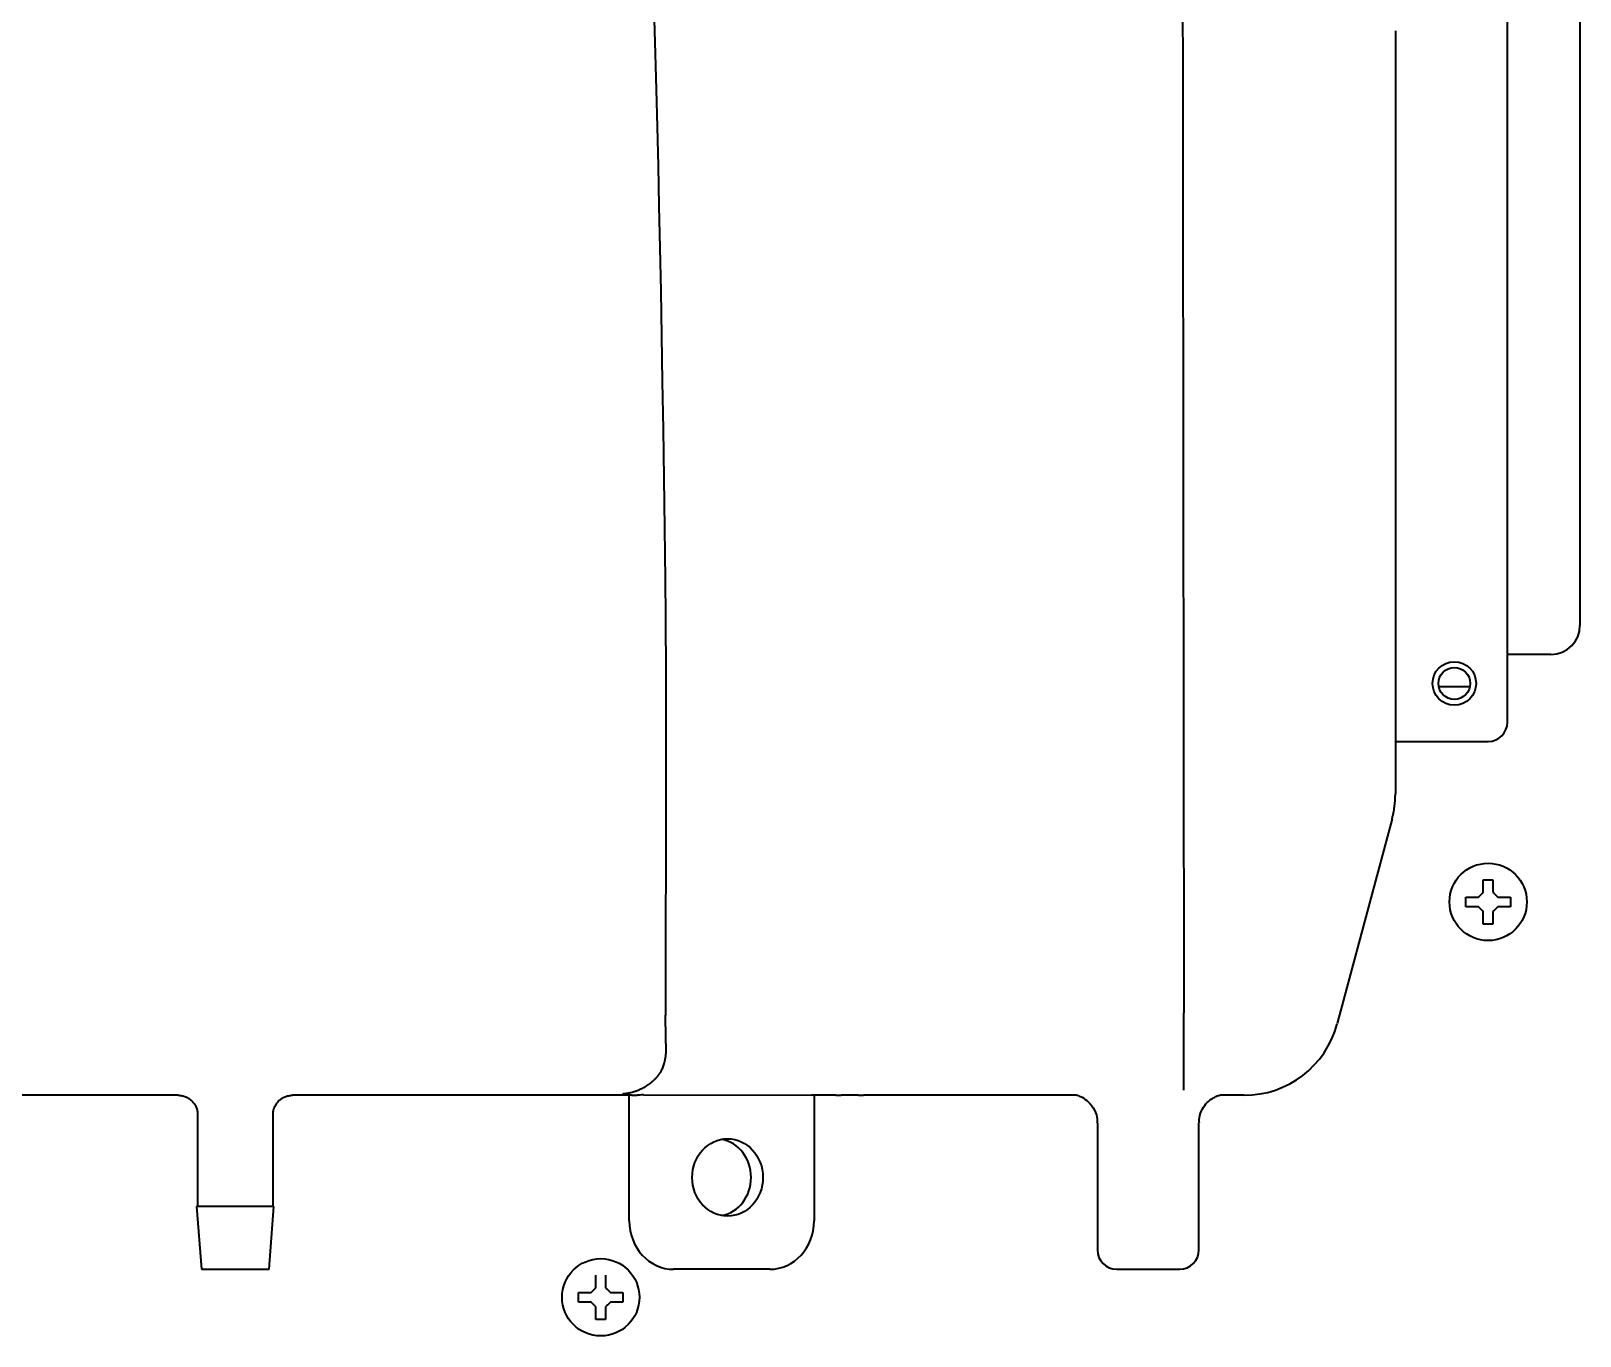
# Model space of a CAD drawing. Extents: x 6327 to 10269, y -393 to 3204.
# Drawn here: x 8597.3 to 8757.6, y 2503.8 to 2638.8 of the extents above; entities that cross this region are included whole.
import ezdxf

# ---------------------------------------------------------------- set-up
doc = ezdxf.new("R2010")
doc.units = 0
doc.header["$LTSCALE"] = 5
doc.layers.add('1', color=7, linetype='CONTINUOUS', true_color=0xffffff)

msp = doc.modelspace()

# ---------------------------------------------------------------- linework, layer by layer
at = {"layer": '1', "color": 7, "linetype": 'Continuous', "lineweight": 35}
for p, q in [((8750.07, 2567.33), (8750.07, 2742.45)), ((8757.57, 2641.33), (8757.57, 2577.33)), ((8738.47, 2638.82), (8738.47, 2559.92)), ((8754.57, 2574.33), (8750.07, 2574.33)), ((8742.95, 2571.03), (8746.19, 2571.03)), ((8738.47, 2565.33), (8748.07, 2565.33)), ((8738.13, 2557.31), (8736.41, 2550.9)), ((8736.41, 2550.9), (8732.46, 2536.14)), ((8745.77, 2548.73), (8745.77, 2549.23)), ((8745.77, 2548.23), (8745.77, 2548.73)), ((8750.37, 2549.23), (8750.37, 2548.73)), ((8750.37, 2548.73), (8750.37, 2548.23)), ((8598.56, 2528.73), (8596.02, 2528.73)), ((8606.07, 2528.74), (8606.07, 2528.73)), ((8612.57, 2528.73), (8606.07, 2528.73)), ((8630.87, 2528.73), (8624.37, 2528.73)), ((8640.93, 2528.73), (8638.39, 2528.73)), ((8655.09, 2528.73), (8648.44, 2528.73)), ((8659.45, 2528.73), (8657.96, 2528.73)), ((8659.19, 2528.73), (8659.19, 2515.73)), ((8659.45, 2528.73), (8660.04, 2528.75)), ((8660.7, 2528.76), (8678.07, 2528.74)), ((8678.37, 2515.73), (8678.37, 2528.74)), ((8680.59, 2528.73), (8678.37, 2528.73)), ((8684.78, 2528.73), (8683.46, 2528.73)), ((8695.66, 2528.73), (8691.71, 2528.73)), ((8705.42, 2528.73), (8702.59, 2528.73)), ((8722.8, 2528.73), (8720.41, 2528.73)), ((8614.57, 2526.73), (8614.57, 2517.23)), ((8622.37, 2517.23), (8622.37, 2526.73)), ((8707.65, 2525.88), (8707.65, 2512.73)), ((8718.15, 2512.73), (8718.15, 2525.88)), ((8618.47, 2517.23), (8614.47, 2517.23)), ((8614.47, 2517.23), (8614.97, 2510.73)), ((8622.47, 2517.23), (8618.47, 2517.23)), ((8621.97, 2510.73), (8622.47, 2517.23)), ((8659.23, 2515.73), (8659.19, 2515.73)), ((8614.97, 2510.73), (8621.97, 2510.73)), ((8664.61, 2510.73), (8663.8, 2510.73)), ((8673.76, 2510.73), (8664.61, 2510.73)), ((8709.65, 2510.73), (8716.15, 2510.73)), ((8653.97, 2507.83), (8653.97, 2508.33)), ((8653.97, 2507.33), (8653.97, 2507.83)), ((8658.57, 2508.33), (8658.57, 2507.83)), ((8658.57, 2507.83), (8658.57, 2507.33))]:
    msp.add_line(p, q, dxfattribs=at)
for centre, radius in [((8744.57, 2571.33), 2.25), ((8744.57, 2571.33), 1.65), ((8748.07, 2548.73), 4), ((8656.27, 2507.83), 4)]:
    msp.add_circle(centre, radius, dxfattribs=at)
for centre, radius, start, end in [((8754.57, 2577.33), 3, 270, 0), ((8748.07, 2567.33), 2, 270, 0), ((8709.65, 2512.73), 2, 180, 270), ((8716.15, 2512.73), 2, 270, 0)]:
    msp.add_arc(centre, radius, start, end, dxfattribs=at)
for centre, major_axis, ratio, start_param, end_param in [((8659.47, 2490.34), (-0.07, -182.94), 0.021861, 2.096015, 3.159067), ((8673.12, 3847.24), (-6.5, -2718.37), 0.002943, 5.199343, 5.215314), ((8733.48, 2559.25), (-0.44, -10.02), 0.496953, 1.654986, 1.659584), ((8722.8, 2538.73), (6.09, -7.94), 0.999758, 5.628804, 6.937567), ((8660.49, 2528.75), (-0.5, -0.003), 0.017454, 4.296121, 5.866917), ((8677.87, 2528.74), (-0.5, -0.003), 0.017454, 3.141082, 4.296121), ((8668.17, 2520.23), (0, 4), 0.914651, 3.308194, 6.116583), ((8663.8, 2515.73), (0, 5), 0.914651, 1.570796, 3.141593), ((8673.76, 2515.73), (0, -5), 0.914651, 0, 1.570796)]:
    msp.add_ellipse(centre, major_axis=major_axis, ratio=ratio, start_param=start_param, end_param=end_param, dxfattribs=at)
msp.add_ellipse((8669.39, 2520.23), major_axis=(0, -4), ratio=0.914651, dxfattribs=at)
for points, degree in [([(8716.43, 2669.74), (8716.59, 2537.25)], 1), ([(8747.07, 2549.23), (8747.1, 2549.25), (8747.14, 2549.3), (8747.22, 2549.37), (8747.29, 2549.44), (8747.36, 2549.51), (8747.43, 2549.58), (8747.5, 2549.65), (8747.55, 2549.7), (8747.57, 2549.73)], 3), ([(8747.57, 2549.73), (8747.57, 2549.78), (8747.57, 2549.89), (8747.57, 2550.05), (8747.57, 2550.21), (8747.57, 2550.36), (8747.57, 2550.52), (8747.57, 2550.67), (8747.57, 2550.84), (8747.57, 2550.96), (8747.57, 2551.03)], 3), ([(8747.57, 2551.03), (8747.74, 2551.03), (8748.07, 2551.03), (8748.41, 2551.03), (8748.57, 2551.03)], 3), ([(8748.57, 2549.73), (8748.6, 2549.7), (8748.65, 2549.65), (8748.72, 2549.58), (8748.8, 2549.5), (8748.87, 2549.43), (8748.93, 2549.36), (8749, 2549.3), (8749.05, 2549.25), (8749.07, 2549.23)], 3), ([(8747.07, 2548.23), (8747.02, 2548.23), (8746.91, 2548.23), (8746.75, 2548.23), (8746.59, 2548.23), (8746.43, 2548.23), (8746.28, 2548.23), (8746.13, 2548.23), (8745.96, 2548.23), (8745.84, 2548.23), (8745.77, 2548.23)], 3), ([(8747.57, 2547.73), (8747.55, 2547.75), (8747.5, 2547.8), (8747.42, 2547.88), (8747.35, 2547.95), (8747.28, 2548.02), (8747.21, 2548.09), (8747.14, 2548.16), (8747.1, 2548.2), (8747.07, 2548.23)], 3), ([(8749.07, 2548.23), (8749.05, 2548.2), (8749, 2548.15), (8748.93, 2548.08), (8748.86, 2548.01), (8748.79, 2547.94), (8748.72, 2547.87), (8748.64, 2547.8), (8748.6, 2547.75), (8748.57, 2547.73)], 3), ([(8749.07, 2549.23), (8749.13, 2549.23), (8749.24, 2549.23), (8749.4, 2549.23), (8749.56, 2549.23), (8749.71, 2549.23), (8749.86, 2549.23), (8750.02, 2549.23), (8750.19, 2549.23), (8750.31, 2549.23), (8750.37, 2549.23)], 3), ([(8748.57, 2546.43), (8748.41, 2546.43), (8748.07, 2546.43), (8747.74, 2546.43), (8747.57, 2546.43)], 3), ([(8748.57, 2547.73), (8748.57, 2547.67), (8748.57, 2547.56), (8748.57, 2547.4), (8748.57, 2547.24), (8748.57, 2547.09), (8748.57, 2546.94), (8748.57, 2546.78), (8748.57, 2546.61), (8748.57, 2546.49), (8748.57, 2546.43)], 3), ([(8716.59, 2529.25), (8716.59, 2529.25), (8716.59, 2529.29), (8716.59, 2529.41), (8716.59, 2529.61), (8716.59, 2529.88), (8716.59, 2530.23), (8716.59, 2530.63), (8716.59, 2531.1), (8716.59, 2531.63), (8716.59, 2532.21), (8716.59, 2532.84), (8716.59, 2533.51), (8716.59, 2534.21), (8716.59, 2534.94), (8716.59, 2535.7), (8716.59, 2536.47), (8716.59, 2536.99), (8716.59, 2537.25)], 3), ([(8657.96, 2528.73), (8656.57, 2528.72), (8655.09, 2528.73)], 2), ([(8683.46, 2528.72), (8681.97, 2528.73), (8680.59, 2528.72)], 2), ([(8655.77, 2508.83), (8655.77, 2508.88), (8655.77, 2508.99), (8655.77, 2509.15), (8655.77, 2509.31), (8655.77, 2509.46), (8655.77, 2509.62), (8655.77, 2509.77), (8655.77, 2509.94), (8655.77, 2510.06), (8655.77, 2510.13)], 3), ([(8655.27, 2508.33), (8655.3, 2508.35), (8655.34, 2508.4), (8655.42, 2508.47), (8655.49, 2508.54), (8655.56, 2508.61), (8655.63, 2508.68), (8655.7, 2508.75), (8655.75, 2508.8), (8655.77, 2508.83)], 3), ([(8656.77, 2508.83), (8656.8, 2508.8), (8656.85, 2508.75), (8656.92, 2508.68), (8657, 2508.6), (8657.07, 2508.53), (8657.13, 2508.46), (8657.2, 2508.4), (8657.25, 2508.35), (8657.27, 2508.33)], 3), ([(8657.27, 2508.33), (8657.33, 2508.33), (8657.44, 2508.33), (8657.6, 2508.33), (8657.76, 2508.33), (8657.91, 2508.33), (8658.06, 2508.33), (8658.22, 2508.33), (8658.39, 2508.33), (8658.51, 2508.33), (8658.57, 2508.33)], 3), ([(8655.27, 2507.33), (8655.22, 2507.33), (8655.11, 2507.33), (8654.95, 2507.33), (8654.79, 2507.33), (8654.63, 2507.33), (8654.48, 2507.33), (8654.33, 2507.33), (8654.16, 2507.33), (8654.04, 2507.33), (8653.97, 2507.33)], 3), ([(8655.77, 2506.83), (8655.75, 2506.85), (8655.7, 2506.9), (8655.62, 2506.98), (8655.55, 2507.05), (8655.48, 2507.12), (8655.41, 2507.19), (8655.34, 2507.26), (8655.3, 2507.3), (8655.27, 2507.33)], 3), ([(8657.27, 2507.33), (8657.25, 2507.3), (8657.2, 2507.25), (8657.13, 2507.18), (8657.06, 2507.11), (8656.99, 2507.04), (8656.92, 2506.97), (8656.84, 2506.9), (8656.8, 2506.85), (8656.77, 2506.83)], 3), ([(8656.77, 2506.83), (8656.77, 2506.77), (8656.77, 2506.66), (8656.77, 2506.5), (8656.77, 2506.34), (8656.77, 2506.19), (8656.77, 2506.04), (8656.77, 2505.88), (8656.77, 2505.71), (8656.77, 2505.59), (8656.77, 2505.53)], 3), ([(8656.77, 2505.53), (8656.61, 2505.53), (8656.27, 2505.53), (8655.94, 2505.53), (8655.77, 2505.53)], 3)]:
    msp.add_open_spline(points, degree=degree, dxfattribs=at)
for points, knots in [([(8663.01, 2575.23), (8663.01, 2576.37), (8663.01, 2577.51), (8662.99, 2579.79), (8662.98, 2580.93), (8662.97, 2582.07)], [0, 0, 0, 0, 0.5, 0.5, 1, 1, 1, 1]), ([(8738.13, 2557.31), (8738.14, 2557.34), (8738.15, 2557.36), (8738.16, 2557.42), (8738.18, 2557.5), (8738.22, 2557.68), (8738.26, 2557.84), (8738.32, 2558.16), (8738.36, 2558.37), (8738.44, 2559.01), (8738.47, 2559.44), (8738.47, 2559.88)], [0, 0, 0, 0, 0.03125, 0.03125, 0.0625, 0.125, 0.25, 0.25, 0.5, 0.5, 1, 1, 1, 1]), ([(8748.57, 2551.03), (8748.57, 2550.82), (8748.57, 2550.61), (8748.57, 2550.29), (8748.57, 2550.18), (8748.57, 2549.95), (8748.57, 2549.84), (8748.57, 2549.73)], [0, 0, 0, 0, 0.5, 0.5, 0.75, 0.75, 1, 1, 1, 1]), ([(8745.77, 2549.23), (8745.98, 2549.23), (8746.19, 2549.23), (8746.51, 2549.23), (8746.62, 2549.23), (8746.84, 2549.23), (8746.96, 2549.23), (8747.07, 2549.23)], [0, 0, 0, 0, 0.5, 0.5, 0.75, 0.75, 1, 1, 1, 1]), ([(8750.37, 2548.23), (8750.17, 2548.23), (8749.96, 2548.23), (8749.64, 2548.23), (8749.53, 2548.23), (8749.3, 2548.23), (8749.19, 2548.23), (8749.07, 2548.23)], [0, 0, 0, 0, 0.5, 0.5, 0.75, 0.75, 1, 1, 1, 1]), ([(8747.57, 2546.43), (8747.57, 2546.63), (8747.57, 2546.84), (8747.57, 2547.16), (8747.57, 2547.27), (8747.57, 2547.5), (8747.57, 2547.61), (8747.57, 2547.73)], [0, 0, 0, 0, 0.5, 0.5, 0.75, 0.75, 1, 1, 1, 1]), ([(8663.03, 2534.06), (8663.02, 2534.1), (8663.02, 2534.16), (8663.02, 2534.27), (8663.02, 2534.37), (8663.01, 2534.47), (8663.01, 2534.57), (8663.01, 2534.68), (8663.01, 2534.78), (8663, 2534.88), (8663, 2534.98), (8663, 2535.08), (8663, 2535.19), (8662.99, 2535.29), (8662.99, 2535.39), (8662.99, 2535.49), (8662.99, 2535.6), (8662.99, 2535.7), (8662.99, 2535.8), (8662.98, 2535.9), (8662.98, 2536.01), (8662.98, 2536.11), (8662.98, 2536.21), (8662.98, 2536.31), (8662.98, 2536.42), (8662.98, 2536.52), (8662.98, 2536.62), (8662.98, 2536.72), (8662.98, 2536.82), (8662.98, 2536.93), (8662.98, 2537), (8662.98, 2537.03)], [0, 0, 0, 0, 0.034473, 0.068944, 0.103415, 0.137885, 0.172354, 0.206823, 0.241292, 0.275761, 0.310231, 0.344701, 0.379171, 0.413643, 0.448115, 0.482589, 0.517065, 0.551542, 0.586021, 0.620502, 0.654986, 0.689472, 0.723961, 0.758454, 0.792949, 0.827448, 0.86195, 0.896456, 0.930967, 0.965481, 1, 1, 1, 1]), ([(8661.95, 2530.47), (8661.96, 2530.48), (8661.99, 2530.51), (8662.02, 2530.54), (8662.06, 2530.58), (8662.09, 2530.62), (8662.13, 2530.66), (8662.16, 2530.7), (8662.19, 2530.74), (8662.23, 2530.78), (8662.26, 2530.82), (8662.29, 2530.87), (8662.32, 2530.91), (8662.35, 2530.95), (8662.38, 2531), (8662.41, 2531.04), (8662.44, 2531.09), (8662.49, 2531.19), (8662.58, 2531.34), (8662.68, 2531.55), (8662.76, 2531.76), (8662.81, 2531.91), (8662.84, 2532), (8662.84, 2532.03), (8662.85, 2532.06), (8662.86, 2532.1), (8662.87, 2532.13), (8662.88, 2532.16), (8662.89, 2532.19), (8662.89, 2532.22), (8662.9, 2532.25), (8662.91, 2532.28), (8662.92, 2532.31), (8662.92, 2532.34), (8662.93, 2532.37), (8662.94, 2532.4), (8662.94, 2532.44), (8662.95, 2532.47), (8662.95, 2532.5), (8662.96, 2532.53), (8662.97, 2532.56), (8662.97, 2532.59), (8662.98, 2532.62), (8662.98, 2532.66), (8662.99, 2532.69), (8662.99, 2532.72), (8663, 2532.75), (8663, 2532.78), (8663, 2532.81), (8663.01, 2532.85), (8663.01, 2532.88), (8663.01, 2532.91), (8663.02, 2532.94), (8663.02, 2532.97), (8663.02, 2533), (8663.03, 2533.04), (8663.03, 2533.07), (8663.03, 2533.1), (8663.03, 2533.13), (8663.04, 2533.16), (8663.04, 2533.2), (8663.04, 2533.23), (8663.04, 2533.26), (8663.04, 2533.29), (8663.04, 2533.32), (8663.04, 2533.36), (8663.05, 2533.39), (8663.05, 2533.42), (8663.05, 2533.45), (8663.05, 2533.48), (8663.05, 2533.52), (8663.05, 2533.55), (8663.05, 2533.58), (8663.05, 2533.61), (8663.05, 2533.64), (8663.05, 2533.68), (8663.04, 2533.71), (8663.04, 2533.74), (8663.04, 2533.77), (8663.04, 2533.81), (8663.04, 2533.84), (8663.04, 2533.87), (8663.04, 2533.9), (8663.03, 2533.93), (8663.03, 2533.97), (8663.03, 2534), (8663.03, 2534.03), (8663.03, 2534.05), (8663.03, 2534.06)], [0, 0, 0, 0, 0.014888, 0.029765, 0.04463, 0.059483, 0.074324, 0.089151, 0.103965, 0.118764, 0.133549, 0.148318, 0.163072, 0.177809, 0.19253, 0.207234, 0.221919, 0.236587, 0.302543, 0.365556, 0.425649, 0.482864, 0.491093, 0.499306, 0.507503, 0.515686, 0.523853, 0.532006, 0.540143, 0.548266, 0.556374, 0.564467, 0.572546, 0.580611, 0.588662, 0.596699, 0.604722, 0.612731, 0.620727, 0.628709, 0.636678, 0.644635, 0.652578, 0.660509, 0.668427, 0.676332, 0.684226, 0.692108, 0.699977, 0.707836, 0.715682, 0.723518, 0.731342, 0.739156, 0.746959, 0.754752, 0.762534, 0.770306, 0.778069, 0.785822, 0.793566, 0.8013, 0.809026, 0.816743, 0.824451, 0.832152, 0.839844, 0.847529, 0.855206, 0.862876, 0.870539, 0.878196, 0.885845, 0.893489, 0.901127, 0.908759, 0.916386, 0.924007, 0.931624, 0.939236, 0.946844, 0.954447, 0.962047, 0.969643, 0.977237, 0.984827, 0.992415, 1, 1, 1, 1]), ([(8658.51, 2528.89), (8658.52, 2528.89), (8658.54, 2528.89), (8658.57, 2528.89), (8658.61, 2528.9), (8658.64, 2528.9), (8658.67, 2528.9), (8658.7, 2528.9), (8658.74, 2528.91), (8658.77, 2528.91), (8658.8, 2528.91), (8658.83, 2528.92), (8658.86, 2528.92), (8658.89, 2528.93), (8658.92, 2528.93), (8658.94, 2528.93), (8658.97, 2528.94), (8659, 2528.94), (8659.03, 2528.95), (8659.05, 2528.95), (8659.08, 2528.95), (8659.1, 2528.96), (8659.13, 2528.96), (8659.15, 2528.97), (8659.18, 2528.97), (8659.2, 2528.98), (8659.23, 2528.98), (8659.25, 2528.99), (8659.27, 2528.99), (8659.29, 2529), (8659.31, 2529), (8659.34, 2529.01), (8659.36, 2529.01), (8659.38, 2529.02), (8659.47, 2529.04), (8659.62, 2529.08), (8659.84, 2529.14), (8660.04, 2529.22), (8660.26, 2529.3), (8660.49, 2529.41), (8660.74, 2529.54), (8660.98, 2529.68), (8661.14, 2529.79), (8661.25, 2529.87), (8661.31, 2529.91), (8661.36, 2529.95), (8661.42, 2529.99), (8661.47, 2530.04), (8661.52, 2530.08), (8661.57, 2530.12), (8661.62, 2530.16), (8661.67, 2530.21), (8661.72, 2530.25), (8661.77, 2530.29), (8661.81, 2530.34), (8661.86, 2530.38), (8661.91, 2530.42), (8661.93, 2530.45), (8661.95, 2530.47)], [0, 0, 0, 0, 0.009635, 0.019144, 0.028529, 0.037788, 0.046923, 0.055933, 0.064817, 0.073577, 0.082211, 0.090721, 0.099106, 0.107365, 0.1155, 0.123509, 0.131394, 0.139153, 0.146788, 0.154297, 0.161682, 0.168941, 0.176076, 0.183085, 0.18997, 0.19673, 0.203364, 0.209874, 0.216258, 0.222517, 0.228652, 0.234661, 0.240546, 0.246305, 0.25194, 0.317238, 0.378821, 0.436688, 0.49084, 0.566566, 0.638712, 0.707282, 0.77228, 0.788869, 0.805256, 0.821442, 0.837426, 0.85321, 0.868792, 0.884173, 0.899353, 0.914332, 0.929111, 0.943689, 0.958067, 0.972244, 0.986222, 1, 1, 1, 1]), ([(8606.07, 2528.73), (8606.06, 2528.73), (8606.03, 2528.73), (8605.99, 2528.73), (8605.94, 2528.73), (8605.9, 2528.73), (8605.86, 2528.73), (8605.81, 2528.73), (8605.77, 2528.73), (8605.73, 2528.73), (8605.68, 2528.73), (8605.64, 2528.73), (8605.6, 2528.73), (8605.55, 2528.73), (8605.51, 2528.73), (8605.47, 2528.73), (8605.42, 2528.73), (8605.38, 2528.73), (8605.34, 2528.73), (8605.29, 2528.73), (8605.25, 2528.73), (8605.21, 2528.73), (8605.16, 2528.73), (8605.12, 2528.73), (8605.08, 2528.73), (8605.03, 2528.73), (8604.99, 2528.73), (8604.95, 2528.73), (8604.9, 2528.73), (8604.86, 2528.73), (8604.82, 2528.73), (8604.77, 2528.73), (8604.73, 2528.73), (8604.69, 2528.73), (8604.64, 2528.73), (8604.6, 2528.73), (8604.56, 2528.73), (8604.52, 2528.73), (8604.47, 2528.73), (8604.43, 2528.73), (8604.39, 2528.73), (8604.34, 2528.73), (8604.3, 2528.73), (8604.26, 2528.73), (8604.21, 2528.73), (8604.17, 2528.73), (8604.13, 2528.73), (8604.09, 2528.73), (8604.04, 2528.73), (8604, 2528.73), (8603.96, 2528.73), (8603.92, 2528.73), (8603.87, 2528.73), (8603.83, 2528.73), (8603.79, 2528.73), (8603.75, 2528.73), (8603.7, 2528.73), (8603.66, 2528.73), (8603.62, 2528.73), (8603.58, 2528.73), (8603.53, 2528.73), (8603.49, 2528.73), (8603.45, 2528.73), (8603.41, 2528.73), (8603.37, 2528.73), (8603.32, 2528.73), (8603.28, 2528.73), (8603.24, 2528.73), (8603.2, 2528.73), (8603.16, 2528.73), (8603.12, 2528.73), (8603.07, 2528.73), (8603.03, 2528.73), (8602.99, 2528.73), (8602.95, 2528.73), (8602.91, 2528.73), (8602.87, 2528.73), (8602.83, 2528.73), (8602.79, 2528.73), (8602.75, 2528.73), (8602.7, 2528.73), (8602.66, 2528.73), (8602.62, 2528.73), (8602.58, 2528.73), (8602.54, 2528.73), (8602.5, 2528.73), (8602.46, 2528.73), (8602.42, 2528.73), (8602.38, 2528.73), (8602.34, 2528.73), (8602.3, 2528.73), (8602.26, 2528.73), (8602.22, 2528.73), (8602.18, 2528.73), (8602.14, 2528.73), (8602.1, 2528.73), (8602.06, 2528.73), (8602.02, 2528.73), (8601.99, 2528.73), (8601.95, 2528.73), (8601.91, 2528.73), (8601.87, 2528.73), (8601.83, 2528.73), (8601.79, 2528.73), (8601.75, 2528.73), (8601.71, 2528.73), (8601.68, 2528.73), (8601.64, 2528.73), (8601.52, 2528.73), (8601.32, 2528.73), (8601.06, 2528.73), (8600.79, 2528.73), (8600.53, 2528.73), (8600.28, 2528.73), (8600.03, 2528.73), (8599.86, 2528.73), (8599.76, 2528.73), (8599.72, 2528.73), (8599.68, 2528.73), (8599.65, 2528.73), (8599.61, 2528.73), (8599.57, 2528.73), (8599.53, 2528.73), (8599.49, 2528.73), (8599.45, 2528.73), (8599.42, 2528.73), (8599.38, 2528.73), (8599.34, 2528.73), (8599.3, 2528.73), (8599.27, 2528.73), (8599.23, 2528.73), (8599.19, 2528.73), (8599.15, 2528.73), (8599.12, 2528.73), (8599.08, 2528.73), (8599.05, 2528.73), (8599.01, 2528.73), (8598.97, 2528.73), (8598.94, 2528.73), (8598.91, 2528.73), (8598.87, 2528.73), (8598.84, 2528.73), (8598.8, 2528.73), (8598.77, 2528.73), (8598.74, 2528.73), (8598.71, 2528.73), (8598.68, 2528.73), (8598.65, 2528.73), (8598.62, 2528.73), (8598.59, 2528.73), (8598.57, 2528.73), (8598.56, 2528.73)], [0, 0, 0, 0, 0.004433, 0.008867, 0.013303, 0.01774, 0.022178, 0.026617, 0.031058, 0.035501, 0.039945, 0.04439, 0.048837, 0.053286, 0.057736, 0.062188, 0.066641, 0.071097, 0.075553, 0.080012, 0.084472, 0.088934, 0.093398, 0.097863, 0.10233, 0.1068, 0.111271, 0.115743, 0.120218, 0.124695, 0.129174, 0.133654, 0.138137, 0.142621, 0.147108, 0.151597, 0.156087, 0.16058, 0.165075, 0.169572, 0.174071, 0.178572, 0.183076, 0.187582, 0.192089, 0.196599, 0.201112, 0.205626, 0.210143, 0.214662, 0.219183, 0.223707, 0.228233, 0.232761, 0.237292, 0.241825, 0.246361, 0.250898, 0.255439, 0.259982, 0.264527, 0.269075, 0.273625, 0.278178, 0.282733, 0.287291, 0.291851, 0.296414, 0.30098, 0.305548, 0.310119, 0.314692, 0.319268, 0.323847, 0.328429, 0.333013, 0.3376, 0.34219, 0.346782, 0.351378, 0.355976, 0.360577, 0.365181, 0.369788, 0.374397, 0.37901, 0.383625, 0.388244, 0.392866, 0.39749, 0.402118, 0.406748, 0.411382, 0.416019, 0.420659, 0.425302, 0.429949, 0.434598, 0.439251, 0.443907, 0.448567, 0.453229, 0.457896, 0.462565, 0.467238, 0.471915, 0.476594, 0.481278, 0.485965, 0.519989, 0.554711, 0.590124, 0.626216, 0.662979, 0.700405, 0.738488, 0.744857, 0.751297, 0.757805, 0.764382, 0.771028, 0.777742, 0.784523, 0.791371, 0.798286, 0.805267, 0.812313, 0.819424, 0.8266, 0.833839, 0.841143, 0.84851, 0.855939, 0.863431, 0.870985, 0.8786, 0.886276, 0.894014, 0.901811, 0.909669, 0.917586, 0.925563, 0.933599, 0.941695, 0.949848, 0.958061, 0.966332, 0.974662, 0.983049, 0.991496, 1, 1, 1, 1]), ([(8612.57, 2528.73), (8612.7, 2528.73), (8612.83, 2528.71), (8613.09, 2528.66), (8613.22, 2528.62), (8613.46, 2528.52), (8613.58, 2528.46), (8613.79, 2528.32), (8613.89, 2528.23), (8614.08, 2528.05), (8614.16, 2527.95), (8614.31, 2527.73), (8614.37, 2527.61), (8614.47, 2527.37), (8614.51, 2527.24), (8614.56, 2526.99), (8614.57, 2526.86), (8614.57, 2526.73)], [0, 0, 0, 0, 0.125, 0.125, 0.25, 0.25, 0.375, 0.375, 0.5, 0.5, 0.625, 0.625, 0.75, 0.75, 0.875, 0.875, 1, 1, 1, 1]), ([(8622.37, 2526.73), (8622.37, 2526.74), (8622.37, 2526.76), (8622.37, 2526.79), (8622.38, 2526.84), (8622.38, 2526.89), (8622.39, 2526.99), (8622.41, 2527.12), (8622.44, 2527.24), (8622.47, 2527.34), (8622.48, 2527.37), (8622.49, 2527.41), (8622.5, 2527.43), (8622.51, 2527.46), (8622.52, 2527.48), (8622.58, 2527.61), (8622.64, 2527.73), (8622.75, 2527.89), (8622.78, 2527.94), (8622.85, 2528.02), (8622.87, 2528.04), (8622.91, 2528.09), (8622.93, 2528.12), (8623.05, 2528.23), (8623.15, 2528.31), (8623.29, 2528.41), (8623.31, 2528.42), (8623.37, 2528.46), (8623.4, 2528.47), (8623.49, 2528.52), (8623.6, 2528.58), (8623.73, 2528.62), (8623.82, 2528.65), (8623.85, 2528.66), (8623.92, 2528.67), (8623.95, 2528.68), (8624.11, 2528.71), (8624.24, 2528.73), (8624.37, 2528.73)], [0, 0, 0, 0, 0.015625, 0.015625, 0.03125, 0.0625, 0.0625, 0.125, 0.1875, 0.1875, 0.21875, 0.21875, 0.234375, 0.234375, 0.25, 0.25, 0.375, 0.375, 0.4375, 0.4375, 0.46875, 0.46875, 0.5, 0.5, 0.625, 0.625, 0.65625, 0.65625, 0.6875, 0.6875, 0.75, 0.8125, 0.8125, 0.84375, 0.84375, 0.875, 0.875, 1, 1, 1, 1]), ([(8638.39, 2528.73), (8638.38, 2528.73), (8638.37, 2528.73), (8638.36, 2528.73), (8638.34, 2528.73), (8638.33, 2528.73), (8638.31, 2528.73), (8638.29, 2528.73), (8638.28, 2528.73), (8638.26, 2528.73), (8638.25, 2528.73), (8638.23, 2528.73), (8638.21, 2528.73), (8638.19, 2528.73), (8638.18, 2528.73), (8638.16, 2528.73), (8638.14, 2528.73), (8638.12, 2528.73), (8638.11, 2528.73), (8638.09, 2528.73), (8638.07, 2528.73), (8638.05, 2528.73), (8638.03, 2528.73), (8638.02, 2528.73), (8638, 2528.73), (8637.98, 2528.73), (8637.96, 2528.73), (8637.94, 2528.73), (8637.92, 2528.73), (8637.9, 2528.73), (8637.89, 2528.73), (8637.87, 2528.73), (8637.85, 2528.73), (8637.83, 2528.73), (8637.81, 2528.73), (8637.79, 2528.73), (8637.77, 2528.73), (8637.75, 2528.73), (8637.73, 2528.73), (8637.71, 2528.73), (8637.69, 2528.73), (8637.67, 2528.73), (8637.65, 2528.73), (8637.63, 2528.73), (8637.61, 2528.73), (8637.59, 2528.73), (8637.57, 2528.73), (8637.55, 2528.73), (8637.53, 2528.73), (8637.51, 2528.73), (8637.49, 2528.73), (8637.47, 2528.73), (8637.45, 2528.73), (8637.43, 2528.73), (8637.41, 2528.73), (8637.39, 2528.73), (8637.37, 2528.73), (8637.35, 2528.73), (8637.33, 2528.73), (8637.31, 2528.73), (8637.29, 2528.73), (8637.27, 2528.73), (8637.25, 2528.73), (8637.23, 2528.73), (8637.21, 2528.73), (8637.19, 2528.73), (8637.17, 2528.73), (8637.09, 2528.73), (8636.96, 2528.73), (8636.78, 2528.73), (8636.58, 2528.73), (8636.38, 2528.73), (8636.18, 2528.73), (8635.98, 2528.73), (8635.77, 2528.73), (8635.56, 2528.73), (8635.39, 2528.73), (8635.28, 2528.73), (8635.21, 2528.73), (8635.13, 2528.73), (8635.06, 2528.73), (8634.99, 2528.73), (8634.92, 2528.73), (8634.85, 2528.73), (8634.77, 2528.73), (8634.7, 2528.73), (8634.63, 2528.73), (8634.55, 2528.73), (8634.48, 2528.73), (8634.4, 2528.73), (8634.33, 2528.73), (8634.26, 2528.73), (8634.18, 2528.73), (8634.1, 2528.73), (8634.03, 2528.73), (8633.95, 2528.73), (8633.88, 2528.73), (8633.8, 2528.73), (8633.72, 2528.73), (8633.65, 2528.73), (8633.57, 2528.73), (8633.49, 2528.73), (8633.41, 2528.73), (8633.34, 2528.73), (8633.26, 2528.73), (8633.18, 2528.73), (8633.1, 2528.73), (8633.02, 2528.73), (8632.94, 2528.73), (8632.87, 2528.73), (8632.79, 2528.73), (8632.71, 2528.73), (8632.63, 2528.73), (8632.55, 2528.73), (8632.47, 2528.73), (8632.39, 2528.73), (8632.31, 2528.73), (8632.23, 2528.73), (8632.15, 2528.73), (8632.07, 2528.73), (8631.99, 2528.73), (8631.91, 2528.73), (8631.83, 2528.73), (8631.75, 2528.73), (8631.67, 2528.73), (8631.59, 2528.73), (8631.51, 2528.73), (8631.43, 2528.73), (8631.35, 2528.73), (8631.27, 2528.73), (8631.19, 2528.73), (8631.11, 2528.73), (8631.03, 2528.73), (8630.95, 2528.73), (8630.9, 2528.73), (8630.87, 2528.73)], [0, 0, 0, 0, 0.004529, 0.009041, 0.013536, 0.018015, 0.022476, 0.026922, 0.03135, 0.035762, 0.040157, 0.044535, 0.048896, 0.053241, 0.057569, 0.06188, 0.066174, 0.070451, 0.074711, 0.078954, 0.083181, 0.08739, 0.091582, 0.095756, 0.099914, 0.104054, 0.108177, 0.112283, 0.116371, 0.120442, 0.124495, 0.12853, 0.132548, 0.136548, 0.140531, 0.144495, 0.148442, 0.15237, 0.156281, 0.160173, 0.164048, 0.167904, 0.171741, 0.175561, 0.179361, 0.183144, 0.186907, 0.190652, 0.194378, 0.198086, 0.201774, 0.205444, 0.209094, 0.212726, 0.216338, 0.219931, 0.223504, 0.227058, 0.230593, 0.234108, 0.237603, 0.241079, 0.244535, 0.247971, 0.251387, 0.254783, 0.258159, 0.261515, 0.291174, 0.320439, 0.349309, 0.377781, 0.405852, 0.433518, 0.460774, 0.487615, 0.514039, 0.522678, 0.531305, 0.53992, 0.548524, 0.557117, 0.565698, 0.574269, 0.582828, 0.591378, 0.599916, 0.608445, 0.616963, 0.625472, 0.633971, 0.64246, 0.650939, 0.659409, 0.66787, 0.676322, 0.684764, 0.693198, 0.701623, 0.710039, 0.718447, 0.726846, 0.735237, 0.743619, 0.751994, 0.76036, 0.768719, 0.777069, 0.785412, 0.793748, 0.802076, 0.810396, 0.818709, 0.827015, 0.835314, 0.843606, 0.851891, 0.86017, 0.868441, 0.876707, 0.884966, 0.893218, 0.901465, 0.909706, 0.91794, 0.926169, 0.934393, 0.942611, 0.950824, 0.959032, 0.967235, 0.975433, 0.983626, 0.991815, 1, 1, 1, 1]), ([(8648.44, 2528.73), (8648.43, 2528.73), (8648.4, 2528.73), (8648.36, 2528.73), (8648.31, 2528.73), (8648.27, 2528.73), (8648.23, 2528.73), (8648.18, 2528.73), (8648.14, 2528.73), (8648.1, 2528.73), (8648.05, 2528.73), (8648.01, 2528.73), (8647.97, 2528.73), (8647.92, 2528.73), (8647.88, 2528.73), (8647.84, 2528.73), (8647.79, 2528.73), (8647.75, 2528.73), (8647.71, 2528.73), (8647.66, 2528.73), (8647.62, 2528.73), (8647.58, 2528.73), (8647.53, 2528.73), (8647.49, 2528.73), (8647.45, 2528.73), (8647.4, 2528.73), (8647.36, 2528.73), (8647.32, 2528.73), (8647.27, 2528.73), (8647.23, 2528.73), (8647.19, 2528.73), (8647.14, 2528.73), (8647.1, 2528.73), (8647.06, 2528.73), (8647.01, 2528.73), (8646.97, 2528.73), (8646.93, 2528.73), (8646.89, 2528.73), (8646.84, 2528.73), (8646.8, 2528.73), (8646.76, 2528.73), (8646.71, 2528.73), (8646.67, 2528.73), (8646.63, 2528.73), (8646.58, 2528.73), (8646.54, 2528.73), (8646.5, 2528.73), (8646.46, 2528.73), (8646.41, 2528.73), (8646.37, 2528.73), (8646.33, 2528.73), (8646.29, 2528.73), (8646.24, 2528.73), (8646.2, 2528.73), (8646.16, 2528.73), (8646.12, 2528.73), (8646.07, 2528.73), (8646.03, 2528.73), (8645.99, 2528.73), (8645.95, 2528.73), (8645.9, 2528.73), (8645.86, 2528.73), (8645.82, 2528.73), (8645.78, 2528.73), (8645.74, 2528.73), (8645.69, 2528.73), (8645.65, 2528.73), (8645.61, 2528.73), (8645.57, 2528.73), (8645.53, 2528.73), (8645.49, 2528.73), (8645.44, 2528.73), (8645.4, 2528.73), (8645.36, 2528.73), (8645.32, 2528.73), (8645.28, 2528.73), (8645.24, 2528.73), (8645.2, 2528.73), (8645.16, 2528.73), (8645.12, 2528.73), (8645.07, 2528.73), (8645.03, 2528.73), (8644.99, 2528.73), (8644.95, 2528.73), (8644.91, 2528.73), (8644.87, 2528.73), (8644.83, 2528.73), (8644.79, 2528.73), (8644.75, 2528.73), (8644.71, 2528.73), (8644.67, 2528.73), (8644.63, 2528.73), (8644.59, 2528.73), (8644.55, 2528.73), (8644.51, 2528.73), (8644.47, 2528.73), (8644.43, 2528.73), (8644.39, 2528.73), (8644.35, 2528.73), (8644.32, 2528.73), (8644.28, 2528.73), (8644.24, 2528.73), (8644.2, 2528.73), (8644.16, 2528.73), (8644.12, 2528.73), (8644.08, 2528.73), (8644.05, 2528.73), (8644.01, 2528.73), (8643.89, 2528.73), (8643.69, 2528.73), (8643.43, 2528.73), (8643.16, 2528.73), (8642.9, 2528.73), (8642.65, 2528.73), (8642.4, 2528.73), (8642.23, 2528.73), (8642.13, 2528.73), (8642.09, 2528.73), (8642.05, 2528.73), (8642.02, 2528.73), (8641.98, 2528.73), (8641.94, 2528.73), (8641.9, 2528.73), (8641.86, 2528.73), (8641.82, 2528.73), (8641.79, 2528.73), (8641.75, 2528.73), (8641.71, 2528.73), (8641.67, 2528.73), (8641.64, 2528.73), (8641.6, 2528.73), (8641.56, 2528.73), (8641.52, 2528.73), (8641.49, 2528.73), (8641.45, 2528.73), (8641.42, 2528.73), (8641.38, 2528.73), (8641.34, 2528.73), (8641.31, 2528.73), (8641.27, 2528.73), (8641.24, 2528.73), (8641.21, 2528.73), (8641.17, 2528.73), (8641.14, 2528.73), (8641.11, 2528.73), (8641.08, 2528.73), (8641.05, 2528.73), (8641.01, 2528.73), (8640.98, 2528.73), (8640.96, 2528.73), (8640.94, 2528.73), (8640.93, 2528.73)], [0, 0, 0, 0, 0.004433, 0.008867, 0.013303, 0.01774, 0.022178, 0.026617, 0.031058, 0.035501, 0.039945, 0.04439, 0.048837, 0.053286, 0.057736, 0.062188, 0.066641, 0.071096, 0.075553, 0.080012, 0.084472, 0.088934, 0.093398, 0.097863, 0.10233, 0.1068, 0.111271, 0.115743, 0.120218, 0.124695, 0.129174, 0.133654, 0.138137, 0.142621, 0.147108, 0.151597, 0.156087, 0.16058, 0.165075, 0.169572, 0.174071, 0.178572, 0.183076, 0.187581, 0.192089, 0.196599, 0.201112, 0.205626, 0.210143, 0.214662, 0.219183, 0.223707, 0.228233, 0.232761, 0.237292, 0.241825, 0.246361, 0.250898, 0.255439, 0.259982, 0.264527, 0.269075, 0.273625, 0.278177, 0.282733, 0.287291, 0.291851, 0.296414, 0.30098, 0.305548, 0.310119, 0.314692, 0.319268, 0.323847, 0.328429, 0.333013, 0.3376, 0.34219, 0.346782, 0.351378, 0.355976, 0.360577, 0.365181, 0.369787, 0.374397, 0.37901, 0.383625, 0.388244, 0.392865, 0.39749, 0.402118, 0.406748, 0.411382, 0.416019, 0.420659, 0.425302, 0.429949, 0.434598, 0.439251, 0.443907, 0.448567, 0.453229, 0.457896, 0.462565, 0.467238, 0.471914, 0.476594, 0.481278, 0.485965, 0.519989, 0.554711, 0.590123, 0.626216, 0.662979, 0.700405, 0.738488, 0.744857, 0.751297, 0.757805, 0.764382, 0.771028, 0.777742, 0.784523, 0.791371, 0.798286, 0.805267, 0.812313, 0.819424, 0.8266, 0.833839, 0.841143, 0.84851, 0.855939, 0.863431, 0.870985, 0.8786, 0.886276, 0.894014, 0.901811, 0.909669, 0.917586, 0.925563, 0.933599, 0.941695, 0.949848, 0.958061, 0.966332, 0.974662, 0.983049, 0.991496, 1, 1, 1, 1]), ([(8691.71, 2528.73), (8691.7, 2528.73), (8691.69, 2528.73), (8691.67, 2528.73), (8691.64, 2528.73), (8691.62, 2528.73), (8691.6, 2528.73), (8691.58, 2528.73), (8691.56, 2528.73), (8691.53, 2528.73), (8691.51, 2528.73), (8691.49, 2528.73), (8691.47, 2528.73), (8691.44, 2528.73), (8691.42, 2528.73), (8691.4, 2528.73), (8691.37, 2528.73), (8691.35, 2528.73), (8691.32, 2528.73), (8691.3, 2528.73), (8691.28, 2528.73), (8691.25, 2528.73), (8691.23, 2528.73), (8691.2, 2528.73), (8691.18, 2528.73), (8691.15, 2528.73), (8691.13, 2528.73), (8691.1, 2528.73), (8691.08, 2528.73), (8691.05, 2528.73), (8691.03, 2528.73), (8691, 2528.73), (8690.98, 2528.73), (8690.95, 2528.73), (8690.92, 2528.73), (8690.9, 2528.73), (8690.87, 2528.73), (8690.85, 2528.73), (8690.82, 2528.73), (8690.79, 2528.73), (8690.77, 2528.73), (8690.74, 2528.73), (8690.71, 2528.73), (8690.69, 2528.73), (8690.66, 2528.73), (8690.63, 2528.73), (8690.6, 2528.73), (8690.58, 2528.73), (8690.55, 2528.73), (8690.52, 2528.73), (8690.49, 2528.73), (8690.47, 2528.73), (8690.44, 2528.73), (8690.41, 2528.73), (8690.26, 2528.73), (8689.99, 2528.73), (8689.57, 2528.73), (8689.14, 2528.73), (8688.69, 2528.73), (8688.23, 2528.73), (8687.75, 2528.73), (8687.27, 2528.73), (8686.91, 2528.73), (8686.69, 2528.73), (8686.6, 2528.73), (8686.52, 2528.73), (8686.43, 2528.73), (8686.34, 2528.73), (8686.26, 2528.73), (8686.17, 2528.73), (8686.08, 2528.73), (8686, 2528.73), (8685.91, 2528.73), (8685.82, 2528.73), (8685.74, 2528.73), (8685.65, 2528.73), (8685.56, 2528.73), (8685.47, 2528.73), (8685.39, 2528.73), (8685.3, 2528.73), (8685.21, 2528.73), (8685.13, 2528.73), (8685.04, 2528.73), (8684.95, 2528.73), (8684.87, 2528.73), (8684.81, 2528.73), (8684.78, 2528.73)], [0, 0, 0, 0, 0.005051, 0.010095, 0.015132, 0.02016, 0.025182, 0.030196, 0.035203, 0.040202, 0.045195, 0.05018, 0.055158, 0.060129, 0.065092, 0.070049, 0.074999, 0.079942, 0.084878, 0.089807, 0.094729, 0.099644, 0.104553, 0.109455, 0.11435, 0.119238, 0.124119, 0.128994, 0.133862, 0.138723, 0.143578, 0.148426, 0.153268, 0.158102, 0.162931, 0.167752, 0.172567, 0.177376, 0.182177, 0.186973, 0.191761, 0.196544, 0.201319, 0.206088, 0.210851, 0.215607, 0.220356, 0.225099, 0.229835, 0.234565, 0.239288, 0.244004, 0.248714, 0.253418, 0.258115, 0.322508, 0.38599, 0.44855, 0.510167, 0.573423, 0.635913, 0.697625, 0.75855, 0.769227, 0.779887, 0.790529, 0.801154, 0.811762, 0.822353, 0.832927, 0.843485, 0.854026, 0.864551, 0.87506, 0.885553, 0.89603, 0.906492, 0.916939, 0.92737, 0.937788, 0.948191, 0.958579, 0.968954, 0.979316, 0.989664, 1, 1, 1, 1]), ([(8702.59, 2528.73), (8702.58, 2528.73), (8702.55, 2528.73), (8702.51, 2528.73), (8702.46, 2528.73), (8702.42, 2528.73), (8702.38, 2528.73), (8702.33, 2528.73), (8702.29, 2528.73), (8702.25, 2528.73), (8702.2, 2528.73), (8702.16, 2528.73), (8702.12, 2528.73), (8702.07, 2528.73), (8702.03, 2528.73), (8701.99, 2528.73), (8701.94, 2528.73), (8701.9, 2528.73), (8701.86, 2528.73), (8701.81, 2528.73), (8701.77, 2528.73), (8701.72, 2528.73), (8701.68, 2528.73), (8701.64, 2528.73), (8701.59, 2528.73), (8701.55, 2528.73), (8701.51, 2528.73), (8701.46, 2528.73), (8701.42, 2528.73), (8701.38, 2528.73), (8701.33, 2528.73), (8701.29, 2528.73), (8701.25, 2528.73), (8701.2, 2528.73), (8701.16, 2528.73), (8701.12, 2528.73), (8701.07, 2528.73), (8701.03, 2528.73), (8700.99, 2528.73), (8700.94, 2528.73), (8700.9, 2528.73), (8700.86, 2528.73), (8700.81, 2528.73), (8700.77, 2528.73), (8700.73, 2528.73), (8700.68, 2528.73), (8700.64, 2528.73), (8700.45, 2528.73), (8700.1, 2528.73), (8699.62, 2528.73), (8699.14, 2528.73), (8698.68, 2528.73), (8698.23, 2528.73), (8697.8, 2528.73), (8697.39, 2528.73), (8697.1, 2528.73), (8696.93, 2528.73), (8696.88, 2528.73), (8696.82, 2528.73), (8696.76, 2528.73), (8696.71, 2528.73), (8696.65, 2528.73), (8696.6, 2528.73), (8696.54, 2528.73), (8696.49, 2528.73), (8696.44, 2528.73), (8696.38, 2528.73), (8696.33, 2528.73), (8696.28, 2528.73), (8696.23, 2528.73), (8696.18, 2528.73), (8696.13, 2528.73), (8696.08, 2528.73), (8696.03, 2528.73), (8695.98, 2528.73), (8695.93, 2528.73), (8695.89, 2528.73), (8695.84, 2528.73), (8695.8, 2528.73), (8695.75, 2528.73), (8695.71, 2528.73), (8695.68, 2528.73), (8695.66, 2528.73)], [0, 0, 0, 0, 0.005159, 0.010321, 0.015487, 0.020656, 0.025829, 0.031005, 0.036185, 0.041369, 0.046557, 0.051749, 0.056944, 0.062143, 0.067347, 0.072554, 0.077765, 0.08298, 0.088199, 0.093423, 0.09865, 0.103882, 0.109118, 0.114358, 0.119602, 0.124851, 0.130103, 0.135361, 0.140622, 0.145888, 0.151158, 0.156433, 0.161712, 0.166996, 0.172284, 0.177577, 0.182874, 0.188176, 0.193482, 0.198793, 0.204108, 0.209428, 0.214753, 0.220082, 0.225416, 0.230755, 0.236098, 0.241446, 0.302414, 0.36414, 0.426616, 0.489829, 0.551404, 0.613953, 0.677452, 0.741888, 0.751493, 0.761122, 0.770777, 0.780457, 0.790162, 0.799893, 0.809649, 0.81943, 0.829237, 0.839069, 0.848927, 0.85881, 0.86872, 0.878655, 0.888617, 0.898605, 0.90862, 0.918661, 0.92873, 0.938826, 0.94895, 0.959102, 0.969283, 0.979492, 0.989731, 1, 1, 1, 1]), ([(8705.4, 2528.77), (8705.42, 2528.77), (8705.55, 2528.74), (8705.99, 2528.58), (8706.63, 2528.18), (8707.27, 2527.45), (8707.62, 2526.61), (8707.62, 2526.07), (8707.6, 2525.87)], [0, 0, 0, 0, 0.0242, 0.145809, 0.344382, 0.596733, 0.855, 1, 1, 1, 1]), ([(8718.2, 2525.88), (8718.18, 2526.05), (8718.17, 2526.55), (8718.46, 2527.3), (8718.96, 2527.97), (8719.5, 2528.41), (8719.98, 2528.65), (8720.31, 2528.75), (8720.41, 2528.78), (8720.42, 2528.78)], [0, 0, 0, 0, 0.126249, 0.374116, 0.574378, 0.743392, 0.883434, 0.987442, 1, 1, 1, 1]), ([(8656.77, 2510.13), (8656.77, 2509.92), (8656.77, 2509.71), (8656.77, 2509.39), (8656.77, 2509.28), (8656.77, 2509.05), (8656.77, 2508.94), (8656.77, 2508.83)], [0, 0, 0, 0, 0.5, 0.5, 0.75, 0.75, 1, 1, 1, 1]), ([(8653.97, 2508.33), (8654.18, 2508.33), (8654.39, 2508.33), (8654.71, 2508.33), (8654.82, 2508.33), (8655.04, 2508.33), (8655.16, 2508.33), (8655.27, 2508.33)], [0, 0, 0, 0, 0.5, 0.5, 0.75, 0.75, 1, 1, 1, 1]), ([(8655.77, 2505.53), (8655.77, 2505.73), (8655.77, 2505.94), (8655.77, 2506.26), (8655.77, 2506.37), (8655.77, 2506.6), (8655.77, 2506.71), (8655.77, 2506.83)], [0, 0, 0, 0, 0.5, 0.5, 0.75, 0.75, 1, 1, 1, 1]), ([(8658.57, 2507.33), (8658.37, 2507.33), (8658.16, 2507.33), (8657.84, 2507.33), (8657.73, 2507.33), (8657.5, 2507.33), (8657.39, 2507.33), (8657.27, 2507.33)], [0, 0, 0, 0, 0.5, 0.5, 0.75, 0.75, 1, 1, 1, 1])]:
    msp.add_open_spline(points, degree=3, knots=knots, dxfattribs=at)

doc.saveas('drawing.dxf')
